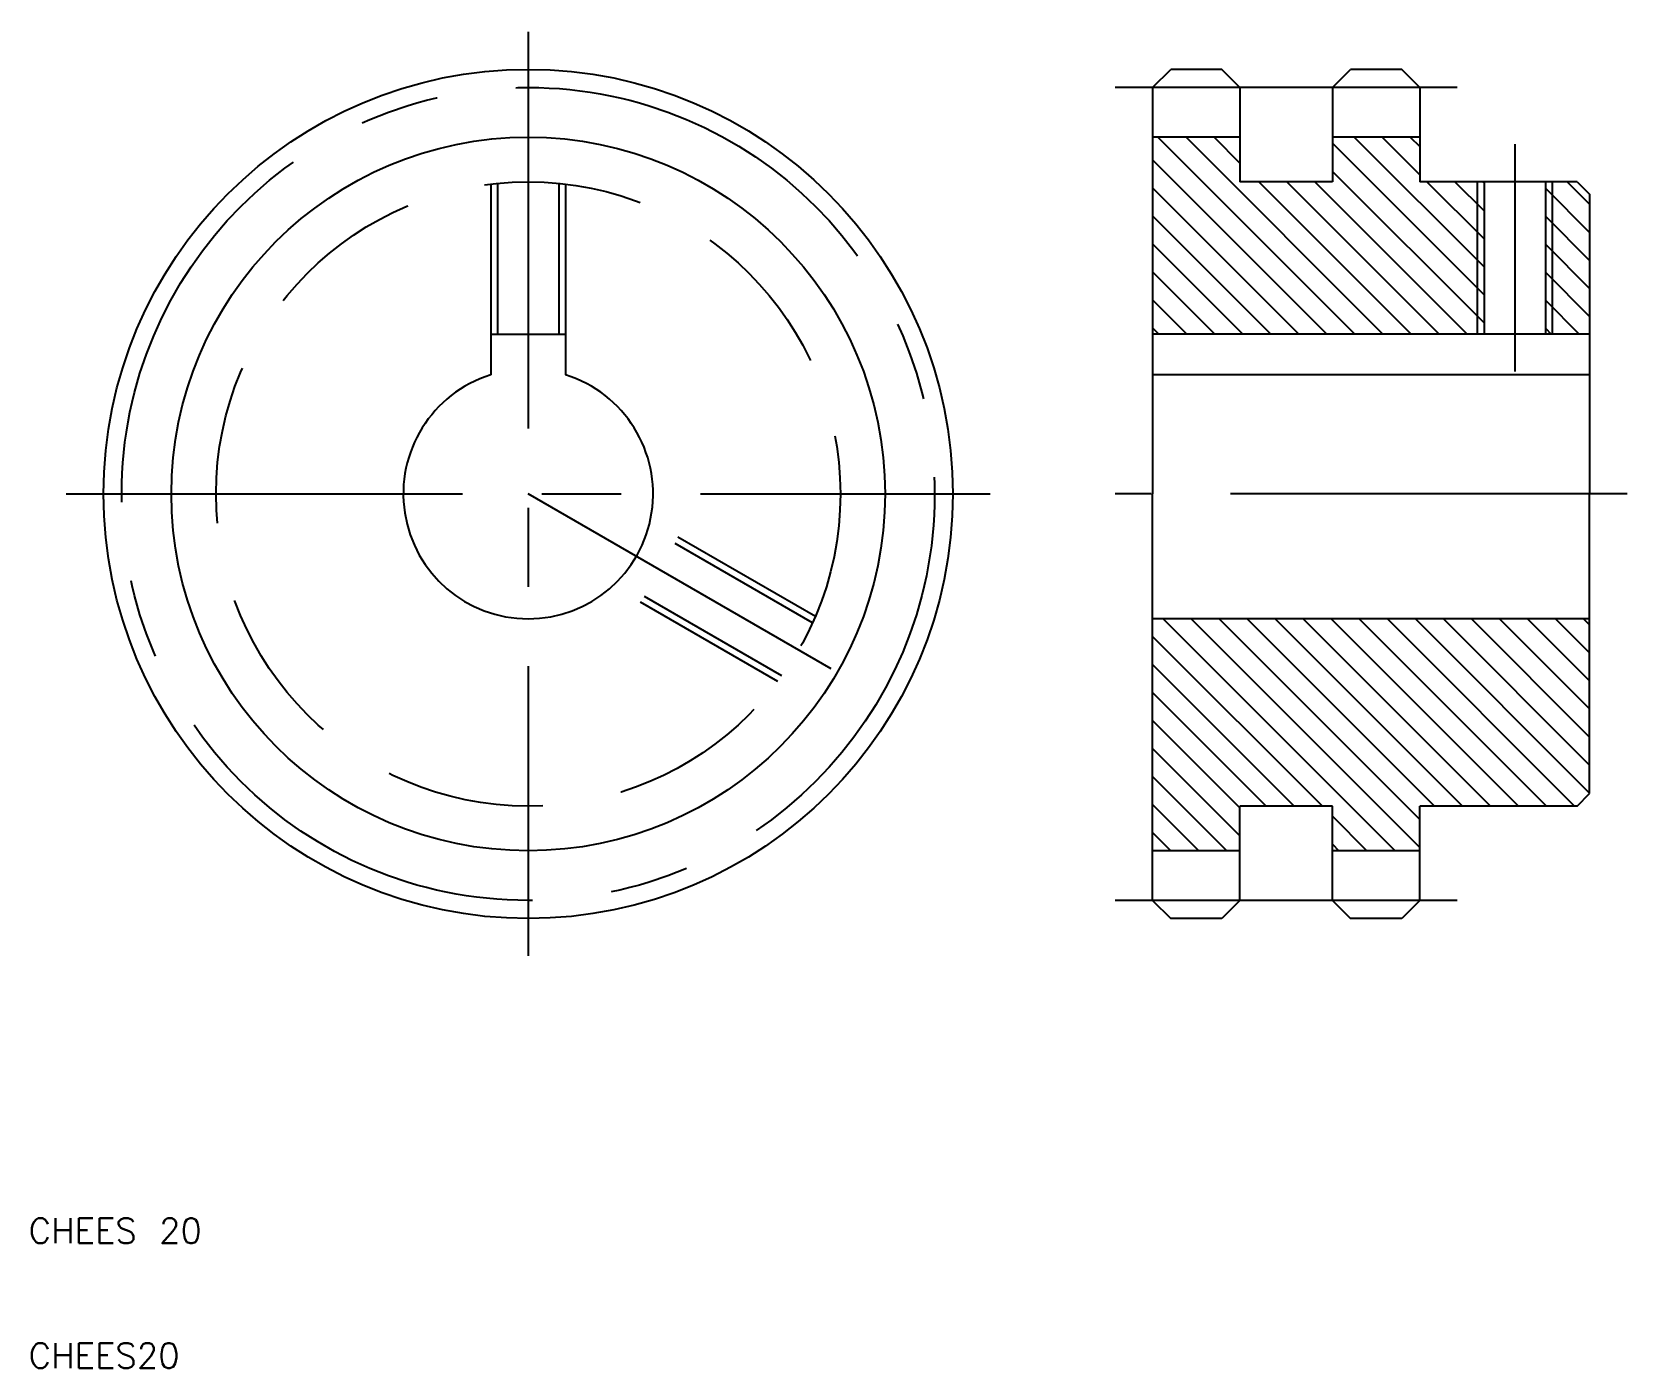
# Model space of a CAD drawing. Extents: x 10 to 138, y 10 to 117.
import ezdxf

# ---------------------------------------------------------------- set-up
doc = ezdxf.new("R2010")
doc.units = 0
doc.linetypes.add('CENTER', pattern=[50.8, 31.75, -6.35, 6.35, -6.35])
doc.linetypes.add('DASHED', pattern=[19.05, 12.7, -6.35])
doc.layers.get('0').update_dxf_attribs({"linetype": 'CONTINUOUS'})
doc.layers.add('CENTER', color=1, linetype='CENTER')
doc.layers.add('HATCH', color=3, linetype='CONTINUOUS')
doc.styles.get("Standard").update_dxf_attribs({"font": 'txt.shx'})

msp = doc.modelspace()

# ---------------------------------------------------------------- linework, layer by layer
at = {"color": 7, "linetype": 'CONTINUOUS'}
for p, q in [((100, 112.55), (101.45, 114)), ((105.55, 114), (101.45, 114)), ((107, 112.55), (105.55, 114)), ((114.4, 112.55), (115.85, 114)), ((119.95, 114), (115.85, 114)), ((121.4, 112.55), (119.95, 114)), ((100, 112.55), (100, 80)), ((107, 112.55), (107, 105)), ((114.4, 112.55), (114.4, 105)), ((121.4, 112.55), (121.4, 105)), ((107, 108.575), (100, 108.575)), ((121.4, 108.575), (114.4, 108.575)), ((114.4, 105), (107, 105)), ((134, 105), (121.4, 105)), ((126.5415, 105), (126.5415, 92.8)), ((131.4585, 105), (131.4585, 92.8)), ((134, 105), (135, 104)), ((135, 104), (135, 80)), ((135, 92.8), (100, 92.8)), ((135, 89.539392), (100, 89.539392)), ((100, 47.45), (100, 80)), ((135, 56), (135, 80)), ((135, 70), (100, 70)), ((107, 47.45), (107, 55)), ((114.4, 55), (107, 55)), ((114.4, 47.45), (114.4, 55)), ((121.4, 47.45), (121.4, 55)), ((134, 55), (121.4, 55)), ((134, 55), (135, 56)), ((107, 51.425), (100, 51.425)), ((121.4, 51.425), (114.4, 51.425)), ((100, 47.45), (101.45, 46)), ((107, 47.45), (105.55, 46)), ((114.4, 47.45), (115.85, 46)), ((121.4, 47.45), (119.95, 46)), ((105.55, 46), (101.45, 46)), ((119.95, 46), (115.85, 46))]:
    msp.add_line(p, q, dxfattribs=at)
at = {"color": 3, "linetype": 'CONTINUOUS'}
for p, q in [((100.431997, 108.575), (116.206997, 92.8)), ((102.677061, 108.575), (118.452061, 92.8)), ((104.922125, 108.575), (107, 106.497125)), ((114.4, 108.077381), (126.5415, 95.935881)), ((116.147445, 108.575), (126.5415, 98.180945)), ((118.392509, 108.575), (121.4, 105.567509)), ((120.637573, 108.575), (121.4, 107.812573)), ((100, 106.761933), (113.961933, 92.8)), ((108.497125, 105), (120.697125, 92.8)), ((110.742189, 105), (122.942189, 92.8)), ((112.987253, 105), (125.187253, 92.8)), ((114.4, 105.832317), (126.5415, 93.690817)), ((121.967509, 105), (126.5415, 100.426009)), ((124.212573, 105), (126.5415, 102.671073)), ((126, 105), (126, 92.8)), ((132, 105), (132, 92.8)), ((133.19283, 105), (135, 103.19283)), ((100, 104.516869), (111.716869, 92.8)), ((131.4585, 104.489266), (135, 100.947766)), ((100, 102.271805), (109.471805, 92.8)), ((131.4585, 102.244202), (135, 98.702702)), ((100, 100.026741), (107.226741, 92.8)), ((131.4585, 99.999138), (135, 96.457638)), ((100, 97.781677), (104.981677, 92.8)), ((131.4585, 97.754073), (135, 94.212573)), ((100, 95.536613), (102.736613, 92.8)), ((131.4585, 95.509009), (134.167509, 92.8)), ((100, 93.291549), (100.491549, 92.8)), ((131.4585, 93.263945), (131.922445, 92.8)), ((100.840909, 70), (119.415909, 51.425)), ((103.085973, 70), (121.4, 51.685973)), ((105.331037, 70), (121.4, 53.931037)), ((107.576101, 70), (122.576101, 55)), ((109.821165, 70), (124.821165, 55)), ((112.066229, 70), (127.066229, 55)), ((114.311293, 70), (129.311293, 55)), ((116.556357, 70), (131.556357, 55)), ((118.801421, 70), (133.801421, 55)), ((121.046485, 70), (135, 56.046485)), ((123.291549, 70), (135, 58.291549)), ((125.536613, 70), (135, 60.536613)), ((127.781677, 70), (135, 62.781677)), ((130.026741, 70), (135, 65.026741)), ((132.271805, 70), (135, 67.271805)), ((134.516869, 70), (135, 69.516869)), ((100, 68.595845), (113.595845, 55)), ((100, 66.350781), (111.350781, 55)), ((100, 64.105717), (109.105717, 55)), ((100, 61.860653), (107, 54.860653)), ((100, 59.615589), (107, 52.615589)), ((100, 57.370525), (105.945525, 51.425)), ((100, 55.12546), (103.70046, 51.425)), ((114.4, 54.195845), (117.170845, 51.425)), ((100, 52.880396), (101.455396, 51.425)), ((114.4, 51.950781), (114.925781, 51.425))]:
    msp.add_line(p, q, dxfattribs=at)
at = {"color": 3, "linetype": 'DASHED'}
for p, q in [((47, 104.819347), (47, 92.8)), ((47.5415, 104.878822), (47.5415, 92.8)), ((52.4585, 104.878822), (52.4585, 92.8)), ((53, 104.819347), (53, 92.8)), ((72.774942, 69.689713), (59.623703, 77.282584)), ((72.994185, 70.188403), (59.761356, 77.82838)), ((70.316442, 65.431466), (57.165203, 73.024337)), ((69.994185, 64.99225), (56.761356, 72.632228))]:
    msp.add_line(p, q, dxfattribs=at)
for p, q in [((47, 92.8), (47, 89.539392)), ((47, 92.8), (53, 92.8)), ((53, 92.8), (53, 89.539392))]:
    msp.add_line(p, q)
at = {"color": 7, "linetype": 'CONTINUOUS'}
msp.add_circle((50, 80), 34, dxfattribs=at)
at = {"color": 3, "linetype": 'CONTINUOUS'}
msp.add_circle((50, 80), 28.575, dxfattribs=at)
at = {"color": 3, "linetype": 'DASHED'}
msp.add_circle((50, 80), 25, dxfattribs=at)
msp.add_arc((50, 80), 10, 107.457603, 72.542397)
at = {"layer": 'CENTER', "color": 1, "linetype": 'CENTER'}
for p, q in [((50, 117), (50, 43)), ((124.4, 112.55), (97, 112.55)), ((129, 108), (129, 89.8)), ((13, 80), (87, 80)), ((74.248711, 66), (50, 80)), ((138, 80), (97, 80)), ((124.4, 47.45), (97, 47.45))]:
    msp.add_line(p, q, dxfattribs=at)
msp.add_circle((50, 80), 32.55, dxfattribs=at)
at = {"layer": 'HATCH'}
msp.add_line((126.457638, 105), (126.5415, 104.916138), dxfattribs=at)

# ---------------------------------------------------------------- texts
at = {"color": 7, "linetype": 'CONTINUOUS'}
for s, p in [('CHEES 20', (10, 20)), ('CHEES20', (10, 10))]:
    msp.add_text(s, height=2, dxfattribs=at).set_placement(p)

doc.saveas('drawing.dxf')
